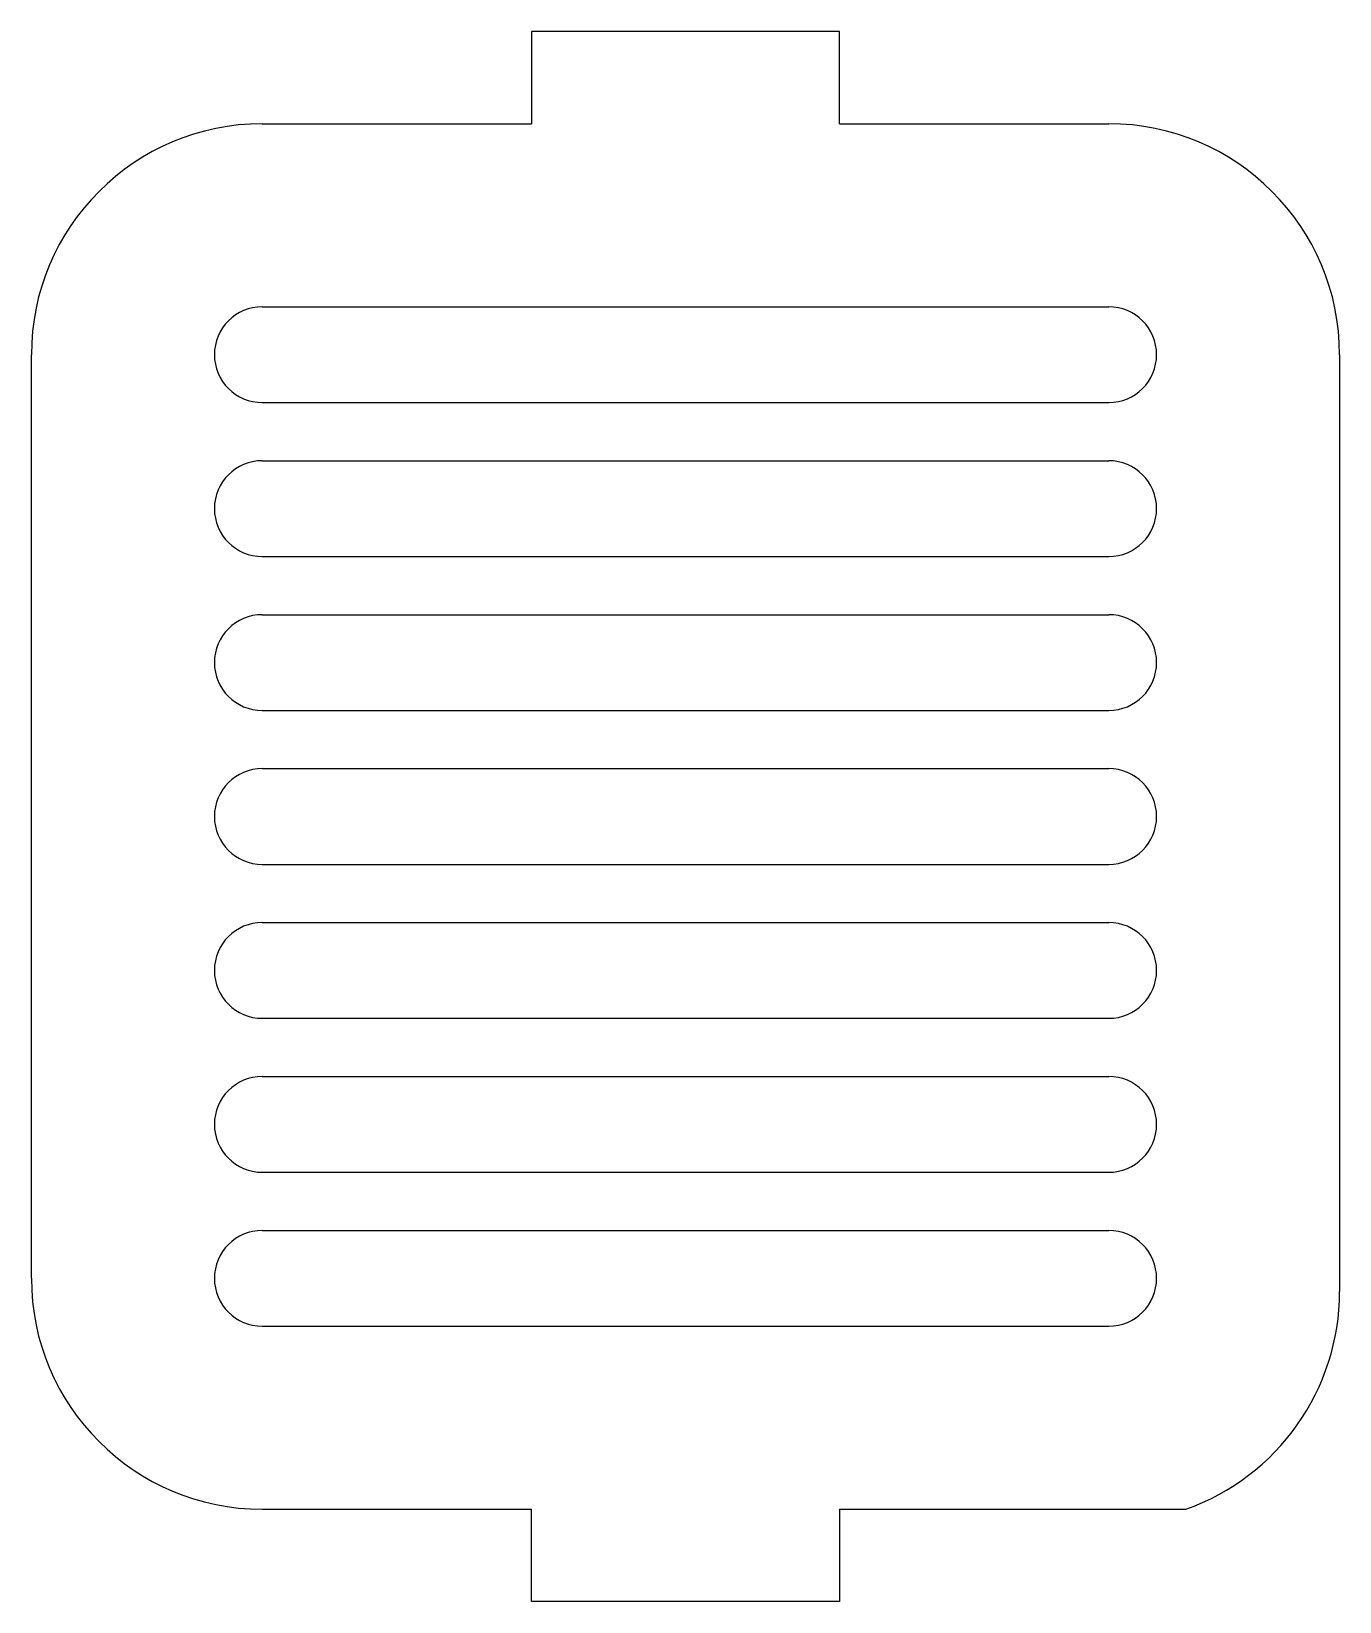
# Model space of a CAD drawing. Header units: millimetres. Extents: x -42 to 43, y -51 to 51.
import ezdxf

# ---------------------------------------------------------------- set-up
doc = ezdxf.new("R2010")
doc.units = ezdxf.units.MM

msp = doc.modelspace()

# ---------------------------------------------------------------- linework, layer by layer
at = {"color": 7, "linetype": 'Continuous', "lineweight": 25}
for p, q in [((-10, 51), (-10, 45)), ((10, 51), (-10, 51)), ((10, 45), (10, 51)), ((-27.5, 45), (-10, 45)), ((10, 45), (27.5, 45)), ((-27.5, 33.11), (27.5, 33.11)), ((-42.5, -30), (-42.5, 30)), ((42.5, 30), (42.5, -30.86)), ((-27.5, 26.89), (27.5, 26.89)), ((-27.5, 23.11), (27.5, 23.11)), ((-27.5, 16.89), (27.5, 16.89)), ((-27.5, 13.11), (27.5, 13.11)), ((-27.5, 6.89), (27.5, 6.89)), ((-27.5, 3.11), (27.5, 3.11)), ((-27.5, -3.11), (27.5, -3.11)), ((-27.5, -6.89), (27.5, -6.89)), ((-27.5, -13.11), (27.5, -13.11)), ((-27.5, -16.89), (27.5, -16.89)), ((-27.5, -23.11), (27.5, -23.11)), ((-27.5, -26.89), (27.5, -26.89)), ((-27.5, -33.11), (27.5, -33.11)), ((-27.5, -45), (-10, -45)), ((-10, -51), (-10, -45)), ((10, -45), (32.5, -45)), ((10, -45), (10, -51)), ((10, -51), (-10, -51))]:
    msp.add_line(p, q, dxfattribs=at)
for centre, radius, start, end in [((-27.5, 30), 15, 90, 180), ((27.5, 30), 15, 0, 90), ((-27.5, 30), 3.11, 90, 270), ((27.5, 30), 3.11, 270, 90), ((-27.5, 20), 3.11, 90, 270), ((27.5, 20), 3.11, 270, 90), ((-27.5, 10), 3.11, 90, 270), ((27.5, 10), 3.11, 270, 90), ((-27.5, 0), 3.11, 90, 270), ((27.5, 0), 3.11, 270, 90), ((-27.5, -10), 3.11, 90, 270), ((27.5, -10), 3.11, 270, 90), ((-27.5, -20), 3.11, 90, 270), ((27.5, -20), 3.11, 270, 90), ((-27.5, -30), 3.11, 90, 270), ((27.5, -30), 3.11, 270, 90), ((-27.5, -30), 15, 180, 270), ((27.5, -30.86), 15, 289.4712, 0)]:
    msp.add_arc(centre, radius, start, end, dxfattribs=at)

doc.saveas('drawing.dxf')
